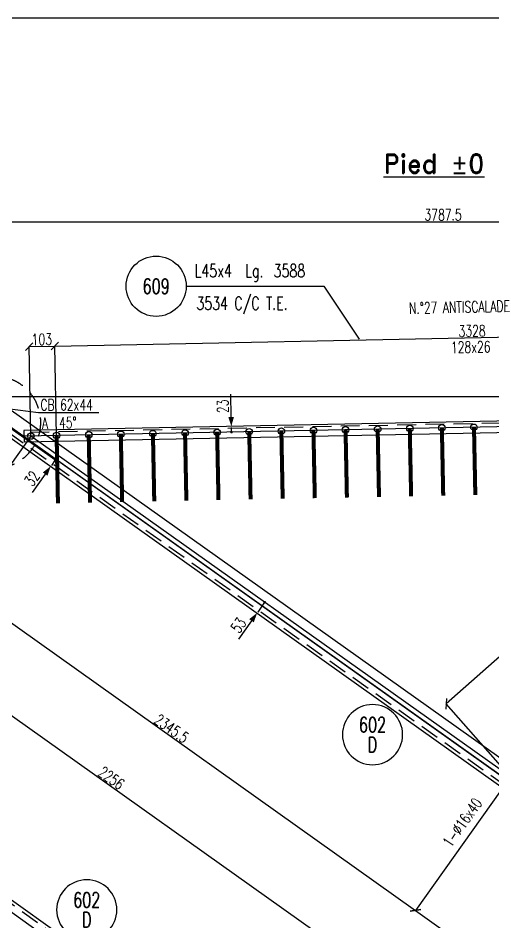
# Model space of a CAD drawing. Extents: x 45791 to 57956, y -56371 to -47761.
# Drawn here: x 48387 to 50280, y -51365 to -47761 of the extents above; entities that cross this region are included whole.
import ezdxf
from ezdxf.enums import TextEntityAlignment as Align

# ---------------------------------------------------------------- set-up
doc = ezdxf.new("R2010")
doc.units = 0
doc.header["$LTSCALE"] = 150
doc.header["$MEASUREMENT"] = 0
doc.linetypes.add('DASHED', pattern=[0.75, 0.5, -0.25])
doc.layers.get('0').update_dxf_attribs({"linetype": 'CONTINUOUS'})
for name, color, linetype in [('ASSI', 3, 'CONTINUOUS'), ('BOLLINI_1', 7, 'CONTINUOUS'), ('BOLLINI_5', 7, 'CONTINUOUS'), ('FORI', 2, 'CONTINUOUS'), ('LINEA_ANG', 2, 'CONTINUOUS'), ('LS', 7, 'CONTINUOUS'), ('QT_MAL', 7, 'CONTINUOUS'), ('QT_MPR', 7, 'CONTINUOUS'), ('TRAT-Y', 7, 'DASHED')]:
    doc.layers.add(name, color=color, linetype=linetype)
doc.styles.add('QUOTE', font='ROMANS8.SHX', dxfattribs={"width": 0.7})
doc.styles.add('RD', font='ROMAND8.SHX', dxfattribs={"width": 0.7})
doc.styles.add('RQL', font='ROMANS8.SHX', dxfattribs={"width": 0.7})
doc.styles.add('RS', font='ROMANS8.shx', dxfattribs={"width": 0.7})
doc.styles.get("Standard").update_dxf_attribs({"font": 'ROMANS8.SHX', "width": 0.7})
doc.dimstyles.new('FRECCE1', dxfattribs={"dimtxt": 45, "dimasz": 5, "dimexe": 0, "dimexo": 0, "dimgap": 1, "dimtad": 1, "dimdec": 0, "dimzin": 0, "dimdsep": 46, "dimtxsty": 'RS', "dimblk1": 'QUOTP', "dimblk2": 'QUOTF', "dimsah": 1, "dimcen": 0, "dimclrd": 2, "dimclre": 2, "dimclrt": 7, "dimadec": 0, "dimazin": 0, "dimtfac": 1, "dimtdec": 0, "dimtix": 1, "dimtmove": 2, "dimatfit": 3, "dimldrblk": 'QUOTP', "dimfxl": 1, "dimtolj": 1, "dimtzin": 0, "dimarcsym": 0})
doc.dimstyles.new('TRATTO', dxfattribs={"dimscale": 0, "dimtxt": 45, "dimasz": 30, "dimexe": 0, "dimexo": 0, "dimgap": 5, "dimtad": 1, "dimrnd": 0.5, "dimdsep": 46, "dimtxsty": 'RS', "dimblk1": 'OBLIQUE', "dimblk2": 'OBLIQUE', "dimsah": 1, "dimcen": 0.09, "dimclrd": 2, "dimclre": 2, "dimclrt": 7, "dimadec": 0, "dimazin": 0, "dimtfac": 1, "dimtix": 1, "dimtmove": 2, "dimatfit": 3, "dimfxl": 1, "dimtolj": 1, "dimtzin": 0, "dimarcsym": 0})

# ---------------------------------------------------------------- blocks, each defined once
blk = doc.blocks.new('ASSE98')
blk.add_line((0, 0), (1, 0))
at = {"color": 7, "flags": 1}
for tag, p in [('LAV1', (3.07431, 6.82847)), ('LAV2', (3.07431, 6.49513)), ('LAV3', (3.07431, 6.1618)), ('LAV4', (3.07431, 5.82847)), ('LAV5', (3.07431, 5.49513)), ('LAV6', (3.07431, 5.1618)), ('LAV7', (3.07431, 4.82847)), ('LAV8', (3.07431, 4.49513)), ('LAV9', (3.07431, 4.1618)), ('LAV10', (3.07431, 3.82847))]:
    blk.add_attdef(tag, p, '', height=0.2, dxfattribs=at)
at = {"color": 7, "style": 'QUOTE', "width": 0.5, "flags": 1}
for tag, p in [('TI', (1.38308, 6.82731)), ('DI_S', (1.38308, 6.42178)), ('D_S', (1.38308, 6.02092)), ('E_S', (1.38308, 5.68065)), ('NFORI', (1.36454, 5.29792)), ('ALAR', (1.36349, 4.93246)), ('FAM', (1.3775, 4.54645)), ('ALA', (1.38308, 4.19257)), ('DISP2', (1.38308, 3.84971)), ('DISP1', (1.38308, 3.50686)), ('PINZAF', (1.38308, 3.164)), ('PINZAI', (1.38308, 2.82114)), ('TRP', (1.38308, 2.47829)), ('NP', (1.38308, 2.13543)), ('SV', (1.38308, 1.79257)), ('PESO', (1.38308, 1.44971)), ('QUA', (1.38308, 1.10686)), ('LUN', (1.38308, 0.764)), ('PROF', (1.38308, 0.42114)), ('POS', (1.38308, 0.07829))]:
    blk.add_attdef(tag, p, '', height=0.2, dxfattribs=at)
blk = doc.blocks.new('_OBLIQUE')
at = {"color": 0, "linetype": 'ByBlock'}
blk.add_line((-0.5, -0.5), (0.5, 0.5), dxfattribs=at)
blk = doc.blocks.new('*D44')
at = {"layer": 'QT_MPR', "color": 2, "lineweight": -2, "transparency": 16777216}
for p, q in [((48438.4, -49427.9), (48059.9, -49960)), ((48059.9, -49960), (49971.6, -51319.4)), ((50350, -50787.2), (49971.6, -51319.4))]:
    blk.add_line(p, q, dxfattribs=at)
at = {"layer": 'QT_MPR', "color": 2, "lineweight": -2, "transparency": 16777216, "xscale": 30, "yscale": 30, "zscale": 30}
for p, rotation in [((48059.9, -49960), 144.5837768006198), ((49971.6, -51319.4), 324.5837768006198)]:
    blk.add_blockref('_OBLIQUE', p, dxfattribs=dict(at, rotation=rotation))
at = {"layer": 'QT_MPR', "color": 7, "transparency": 16777216, "insert": (48999.1, -50594.1), "char_height": 45, "attachment_point": 5, "rotation": 324.5838, "style": 'RS'}
blk.add_mtext('\\A1;2345.5', dxfattribs=at)
blk = doc.blocks.new('*D45')
at = {"layer": 'QT_MPR', "color": 2, "lineweight": -2, "transparency": 16777216}
for p, q in [((50350, -50787.2), (49971.6, -51319.4)), ((49971.6, -51319.4), (51856.8, -52659.9)), ((52224.8, -52142.4), (51856.8, -52659.9))]:
    blk.add_line(p, q, dxfattribs=at)
at = {"layer": 'QT_MPR', "color": 2, "lineweight": -2, "transparency": 16777216, "xscale": 30, "yscale": 30, "zscale": 30}
for p, rotation in [((49971.6, -51319.4), 144.5837768006198), ((51856.8, -52659.9), 324.5837768006198)]:
    blk.add_blockref('_OBLIQUE', p, dxfattribs=dict(at, rotation=rotation))
at = {"layer": 'QT_MPR', "color": 7, "transparency": 16777216, "insert": (50930.1, -51967.3), "char_height": 45, "attachment_point": 5, "rotation": 324.5838, "style": 'RS'}
blk.add_mtext('\\A1;2313.5', dxfattribs=at)
blk = doc.blocks.new('QUOTP')
at = {"layer": 'ASSI', "color": 2, "const_width": 1.07}
blk.add_lwpolyline([(-0.53, 0, 1), (0.53, 0, 1)], format="xyb", close=True, dxfattribs=at)
blk = doc.blocks.new('QUOTF')
at = {"layer": 'LS', "color": 2}
blk.add_line((7.5, 0), (25.5, 0), dxfattribs=at)
blk.add_solid([(7.5, 2.25), (0, 0), (7.5, -2.25)], dxfattribs=at)
blk = doc.blocks.new('*D128')
at = {"layer": 'QT_MAL', "color": 2, "lineweight": -2, "transparency": 16777216}
blk.add_line((48532.5, -49526.9), (48519.8, -49544.7), dxfattribs=at)
at = {"layer": 'QT_MAL', "color": 2, "lineweight": -2, "transparency": 16777216, "xscale": 5, "yscale": 5, "zscale": 5}
for name, p, rotation in [('QUOTP', (48535.4, -49522.8), 54.58377680061978), ('QUOTF', (48516.9, -49548.8), 234.5837768006197)]:
    blk.add_blockref(name, p, dxfattribs=dict(at, rotation=rotation))
at = {"layer": 'QT_MAL', "color": 7, "transparency": 16777216, "insert": (48442.4, -49597.1), "char_height": 45, "attachment_point": 5, "rotation": 54.5838, "style": 'RS'}
blk.add_mtext('\\A1;32', dxfattribs=at)
blk = doc.blocks.new('*D129')
at = {"layer": 'QT_MAL', "color": 2, "lineweight": -2, "transparency": 16777216}
blk.add_line((49367.4, -50094.6), (49342.5, -50129.7), dxfattribs=at)
at = {"layer": 'QT_MAL', "color": 2, "lineweight": -2, "transparency": 16777216, "xscale": 5, "yscale": 5, "zscale": 5}
for name, p, rotation in [('QUOTP', (49370.3, -50090.5), 54.58377680061978), ('QUOTF', (49339.6, -50133.7), 234.5837768006197)]:
    blk.add_blockref(name, p, dxfattribs=dict(at, rotation=rotation))
at = {"layer": 'QT_MAL', "color": 7, "transparency": 16777216, "insert": (49266, -50182.4), "char_height": 45, "attachment_point": 5, "rotation": 54.5838, "style": 'RS'}
blk.add_mtext('\\A1;53', dxfattribs=at)
blk = doc.blocks.new('*D50')
at = {"layer": 'QT_MPR', "color": 2, "lineweight": -2, "transparency": 16777216}
for p in [(48187.5, -48573.4), (51975.1, -49271.5)]:
    blk.add_line(p, (51975.1, -48573.4), dxfattribs=at)
at = {"layer": 'QT_MPR', "color": 2, "lineweight": -2, "transparency": 16777216, "xscale": 30, "yscale": 30, "zscale": 30, "rotation": 180}
blk.add_blockref('_OBLIQUE', (48187.5, -48573.4), dxfattribs=at)
at = {"layer": 'QT_MPR', "color": 2, "lineweight": -2, "transparency": 16777216, "xscale": 30, "yscale": 30, "zscale": 30}
blk.add_blockref('_OBLIQUE', (51975.1, -48573.4), dxfattribs=at)
at = {"layer": 'QT_MPR', "color": 7, "transparency": 16777216, "insert": (50081.3, -48545.9), "char_height": 45, "attachment_point": 5, "style": 'RS'}
blk.add_mtext('\\A1;3787.5', dxfattribs=at)
blk = doc.blocks.new('*D56')
at = {"layer": 'QT_MPR', "color": 2, "lineweight": -2, "transparency": 16777216}
for p, q in [((47551.9, -50752.2), (47922.8, -50230.6)), ((47922.8, -50230.6), (49761.1, -51537.8)), ((49390.2, -52059.4), (49761.1, -51537.8))]:
    blk.add_line(p, q, dxfattribs=at)
at = {"layer": 'QT_MPR', "color": 2, "lineweight": -2, "transparency": 16777216, "xscale": 30, "yscale": 30, "zscale": 30}
for p, rotation in [((47922.8, -50230.6), 144.5837768006198), ((49761.1, -51537.8), 324.5837768006198)]:
    blk.add_blockref('_OBLIQUE', p, dxfattribs=dict(at, rotation=rotation))
at = {"layer": 'QT_MPR', "color": 7, "transparency": 16777216, "insert": (48759.2, -50791.6), "char_height": 45, "attachment_point": 5, "rotation": 324.5838, "style": 'RS'}
blk.add_mtext('\\A1;2256', dxfattribs=at)
blk = doc.blocks.new('YYY')
blk.add_circle((0, 0), 8)
at = {"color": 3, "style": 'RQL', "width": 0.7}
for tag, p in [('POS3', (0, 0.65)), ('POS2', (0, -4.63))]:
    blk.add_attdef(tag, text='', height=4, dxfattribs=at).set_placement(p, align=Align.CENTER)
at = {"style": 'RQL', "width": 0.7, "flags": 1}
blk.add_attdef('TIPO', text='', height=3, dxfattribs=at).set_placement((0, 0), align=Align.MIDDLE_CENTER)
blk = doc.blocks.new('bull')
at = {"style": 'RS', "width": 0.7, "flags": 1}
for tag, p in [('NN', (-12.25, 0)), ('DIAMETRO', (0, -4.86)), ('SERRAGGIO', (0, -9.71)), ('LUNGHEZZA', (0, -14.57)), ('NB', (0, -19.43)), ('TIPO', (0, -24.12)), ('EL', (-0.14, -29))]:
    blk.add_attdef(tag, p, '', height=3, dxfattribs=at)
at = {"style": 'RS', "width": 0.7}
blk.add_attdef('BULLONE', (0, 0), '', height=3, dxfattribs=at)
blk = doc.blocks.new('16')
blk.add_circle((0, 0), 1)
blk = doc.blocks.new('*D94')
at = {"layer": 'LS', "color": 2, "lineweight": -2, "transparency": 16777216}
for p, q in [((48362.5, -49396.5), (47994.7, -49913.7)), ((48438.4, -49427.9), (48059.9, -49960)), ((48059.9, -49960), (47994.7, -49913.7))]:
    blk.add_line(p, q, dxfattribs=at)
at = {"layer": 'LS', "color": 2, "lineweight": -2, "transparency": 16777216, "xscale": 30, "yscale": 30, "zscale": 30}
for p, rotation in [((47994.7, -49913.7), 144.5837768006198), ((48059.9, -49960), 324.5837768006198)]:
    blk.add_blockref('_OBLIQUE', p, dxfattribs=dict(at, rotation=rotation))
at = {"layer": 'LS', "color": 7, "transparency": 16777216, "insert": (48043.3, -49914.4), "char_height": 45, "attachment_point": 5, "rotation": 324.5838, "style": 'RS'}
blk.add_mtext('\\A1;80', dxfattribs=at)
blk = doc.blocks.new('*D95')
at = {"layer": 'QT_MPR', "color": 2, "lineweight": -2, "transparency": 16777216}
for p, q in [((48431.3, -49070.9), (48533.8, -49068.9)), ((48438.4, -49427.9), (48431.3, -49070.9)), ((48540.8, -49425.8), (48533.8, -49068.9))]:
    blk.add_line(p, q, dxfattribs=at)
at = {"layer": 'QT_MPR', "color": 2, "lineweight": -2, "transparency": 16777216, "xscale": 30, "yscale": 30, "zscale": 30}
for p, rotation in [((48431.3, -49070.9), 181.1336137852186), ((48533.8, -49068.9), 1.133613785218589)]:
    blk.add_blockref('_OBLIQUE', p, dxfattribs=dict(at, rotation=rotation))
at = {"layer": 'QT_MPR', "color": 7, "transparency": 16777216, "insert": (48482, -49042.4), "char_height": 45, "attachment_point": 5, "rotation": 1.1336, "style": 'RS'}
blk.add_mtext('\\A1;103', dxfattribs=at)
blk = doc.blocks.new('*D96')
at = {"layer": 'QT_MPR', "color": 2, "lineweight": -2, "transparency": 16777216}
for p, q in [((48533.8, -49068.9), (51861.1, -49003.1)), ((51868.2, -49360), (51861.1, -49003.1)), ((48540.8, -49425.8), (48533.8, -49068.9))]:
    blk.add_line(p, q, dxfattribs=at)
at = {"layer": 'QT_MPR', "color": 2, "lineweight": -2, "transparency": 16777216, "xscale": 30, "yscale": 30, "zscale": 30}
for p, rotation in [((51861.1, -49003.1), 1.133613785218589), ((48533.8, -49068.9), 181.1336137852186)]:
    blk.add_blockref('_OBLIQUE', p, dxfattribs=dict(at, rotation=rotation))
at = {"layer": 'QT_MPR', "color": 7, "transparency": 16777216, "insert": (50191.6, -49073.1), "char_height": 45, "attachment_point": 5, "rotation": 1.1336, "style": 'RS'}
blk.add_mtext('\\A1;128x26', dxfattribs=at)
blk = doc.blocks.new('*D97')
at = {"layer": 'QT_MPR', "color": 2, "lineweight": -2, "transparency": 16777216}
for p, q in [((48533.8, -49068.9), (51861.1, -49003.1)), ((51868.2, -49360), (51861.1, -49003.1)), ((48540.8, -49425.8), (48533.8, -49068.9))]:
    blk.add_line(p, q, dxfattribs=at)
at = {"layer": 'QT_MPR', "color": 2, "lineweight": -2, "transparency": 16777216, "xscale": 30, "yscale": 30, "zscale": 30}
for p, rotation in [((51861.1, -49003.1), 1.133613785218589), ((48533.8, -49068.9), 181.1336137852186)]:
    blk.add_blockref('_OBLIQUE', p, dxfattribs=dict(at, rotation=rotation))
at = {"layer": 'QT_MPR', "color": 7, "transparency": 16777216, "insert": (50196.9, -49008.5), "char_height": 45, "attachment_point": 5, "rotation": 1.1336, "style": 'RS'}
blk.add_mtext('\\A1;3328', dxfattribs=at)
blk = doc.blocks.new('xxx')
blk.add_circle((0, 0), 8)
at = {"color": 3, "style": 'RQL', "width": 0.7}
blk.add_attdef('POS', text='', height=4, dxfattribs=at).set_placement((0, 0), align=Align.MIDDLE)
at = {"color": 3, "style": 'RQL', "width": 0.7, "flags": 1}
blk.add_attdef('POS1', (-0.39, -5.42), '', height=2, dxfattribs=at)
at = {"style": 'RQL', "width": 0.7, "flags": 1}
blk.add_attdef('TIPO', (-0.39, -8.66), '', height=2, dxfattribs=at)
blk = doc.blocks.new('*D142')
at = {"layer": 'QT_MAL', "color": 2, "lineweight": -2, "transparency": 16777216}
blk.add_line((49237.7, -49407), (49237.4, -49394), dxfattribs=at)
at = {"layer": 'QT_MAL', "color": 2, "lineweight": -2, "transparency": 16777216, "xscale": 5, "yscale": 5, "zscale": 5}
for name, p, rotation in [('QUOTF', (49237.3, -49389), 91.13361378521857), ('QUOTP', (49237.8, -49412), 271.1336137852186)]:
    blk.add_blockref(name, p, dxfattribs=dict(at, rotation=rotation))
at = {"layer": 'QT_MAL', "color": 7, "transparency": 16777216, "insert": (49203.3, -49309.3), "char_height": 45, "attachment_point": 5, "rotation": 91.1336, "style": 'RS'}
blk.add_mtext('\\A1;23', dxfattribs=at)
blk = doc.blocks.new('*D154')
at = {"layer": 'QT_MPR', "color": 2, "lineweight": -2, "transparency": 16777216}
for p, q in [((50903.5, -49781.4), (50093.1, -50495.8)), ((51160.4, -50072.8), (50903.5, -49781.4)), ((50350, -50787.2), (50093.1, -50495.8))]:
    blk.add_line(p, q, dxfattribs=at)
at = {"layer": 'QT_MPR', "color": 2, "lineweight": -2, "transparency": 16777216, "xscale": 30, "yscale": 30, "zscale": 30}
for p, rotation in [((50903.5, -49781.4), 41.39876634934849), ((50093.1, -50495.8), 221.3987663493485)]:
    blk.add_blockref('_OBLIQUE', p, dxfattribs=dict(at, rotation=rotation))
at = {"layer": 'QT_MPR', "color": 7, "transparency": 16777216, "insert": (50480.1, -50118), "char_height": 45, "attachment_point": 5, "rotation": 41.3988, "style": 'RS'}
blk.add_mtext('\\A1;1081', dxfattribs=at)

msp = doc.modelspace()

# ---------------------------------------------------------------- linework, layer by layer
at = {"layer": 'LINEA_ANG'}
for p, q in [((52292.502, -52123.094), (48349.708, -49319.415)), ((51997.839, -49334.42), (48410.541, -49405.405)), ((48247.024, -49356.832), (52275.39, -52221.359)), ((48410.541, -49405.405), (48411.432, -49450.397)), ((48411.432, -49450.397), (51998.729, -49379.412)), ((51406.122, -53443.805), (47377.756, -50579.277))]:
    msp.add_line(p, q, dxfattribs=at)
at = {"layer": 'LS', "color": 6}
for p, q in [((49057.621, -48830.654), (49606.465, -48830.654)), ((49606.465, -48830.654), (49747.4, -49042.042)), ((52015.473, -49271.539), (48187.473, -49271.539)), ((52450.473, -52302.913), (48187.473, -49271.539)), ((48468.583, -49334.836), (48344.637, -49318.731)), ((48709.423, -49334.836), (48468.583, -49334.836)), ((48287.473, -49346.539), (48546.565, -49530.777)), ((50350.034, -50787.226), (48438.366, -49427.859)), ((49463.545, -52111.541), (47354.576, -50611.876))]:
    msp.add_line(p, q, dxfattribs=at)
at = {"layer": 'LS', "color": 8}
msp.add_lwpolyline([(45791.092, -47761.325), (45791.092, -56371.325), (55331.092, -56371.325), (55331.092, -55171.325), (57956.092, -55171.325), (57956.092, -47761.325), (45791.092, -47761.325)], close=True, dxfattribs=at)
at = {"layer": 'LS', "color": 6, "const_width": 16}
for points in [[(49052.745, -49415.702), (49058.087, -49685.649)], [(49308.695, -49410.637), (49314.037, -49680.585)], [(49564.645, -49405.573), (49569.987, -49675.52)], [(49820.595, -49400.508), (49825.937, -49670.455)], [(50076.545, -49395.443), (50081.887, -49665.39)], [(48540.846, -49425.832), (48546.187, -49695.779)], [(48796.796, -49420.767), (48802.137, -49690.714)]]:
    msp.add_lwpolyline(points, dxfattribs=at)
at = {"layer": 'LS', "color": 2, "linetype": 'DASHED', "const_width": 16}
for points in [[(49180.72, -49413.17), (49186.062, -49683.117)], [(49436.67, -49408.105), (49442.012, -49678.052)], [(49692.62, -49403.04), (49697.962, -49672.987)], [(49948.57, -49397.976), (49953.912, -49667.923)], [(50204.52, -49392.911), (50209.862, -49662.858)], [(48668.821, -49423.299), (48674.162, -49693.246)], [(48924.771, -49418.234), (48930.112, -49688.182)]]:
    msp.add_lwpolyline(points, dxfattribs=at)
at = {"layer": 'TRAT-Y'}
for p, q in [((48254.558, -49346.237), (52282.923, -52210.765)), ((51998.007, -49342.919), (48410.71, -49413.904)), ((51398.588, -53454.4), (47370.222, -50589.872))]:
    msp.add_line(p, q, dxfattribs=at)
msp.add_arc((48294.681, -49372.875), 182.988, 271.858557, 222.588472, dxfattribs=at)

# ---------------------------------------------------------------- block references
at = {"layer": 'ASSI'}
ref = msp.add_blockref('ASSE98', (51998.294, -49357.416), dxfattribs=dict(at, xscale=3588, rotation=181.1336137852186))
ref.add_attrib('PROF', 'L45x4', (49091.285, -48794.865), dxfattribs={"layer": '0', "color": 2, "height": 52.5, "style": 'QUOTE', "width": 0.7})
ref.add_attrib('LUN', '3588', (49405.742, -48794.865), dxfattribs={"layer": '0', "color": 2, "height": 52.5, "style": 'QUOTE', "width": 0.7})
ref.add_attrib('PESO', '3534 C/C T.E.', (49098.091, -48924.82), dxfattribs={"layer": '0', "color": 2, "height": 52.5, "style": 'QUOTE', "width": 0.7})
ref.add_attrib('SV', 'Lg.', (49292.824, -48794.865), dxfattribs={"layer": '0', "color": 2, "height": 52.5, "style": 'QUOTE', "width": 0.7})
ref.add_attrib('LAV1', 'A  45%%d', (48483.231, -49399.081), dxfattribs={"layer": '0', "color": 254, "height": 45, "rotation": 1.133614, "width": 0.7})
ref.add_attrib('LAV2', 'A  45%%d', (51711.661, -49330.383), dxfattribs={"layer": '0', "color": 254, "height": 45, "rotation": 1.133614, "width": 0.7})
ref = msp.add_blockref('ASSE98', (48267.307, -49328.308), dxfattribs=dict(at, xscale=4943, rotation=324.5837768006197))
ref.add_attrib('LAV1', 'CB 62x44', (48476.184, -49325.889), dxfattribs={"layer": '0', "color": 7, "height": 45, "width": 0.7})
at = {"layer": 'ASSI', "xscale": 4943, "zscale": 4943, "rotation": 144.5837768006197}
msp.add_blockref('ASSE98', (51406.122, -53443.805), dxfattribs=at)
at = {"layer": 'BOLLINI_1', "xscale": 14.99850000000172, "yscale": 14.99850000000172, "zscale": 14.99850000000172}
msp.add_blockref('xxx', (48937.633, -48830.654), dxfattribs=at).add_auto_attribs({'POS': '609'})
at = {"layer": 'BOLLINI_5'}
ref = msp.add_blockref('YYY', (49800.046, -50618.601), dxfattribs=dict(at, xscale=-14.99978124361964, yscale=14.99978124357598, zscale=14.99978124359379))
ref.add_attrib('POS3', '602', dxfattribs={"layer": '0', "color": 3, "height": 59.9991, "style": 'RQL', "width": 0.7}).set_placement((49800.046, -50608.897), align=Align.CENTER)
ref.add_attrib('POS2', 'D', dxfattribs={"layer": '0', "color": 3, "height": 59.999, "style": 'RQL', "width": 0.7}).set_placement((49800.046, -50688.057), align=Align.CENTER)
ref = msp.add_blockref('YYY', (48660.995, -51316.955), dxfattribs=dict(at, xscale=-14.99978124361964, yscale=14.99978124357598, zscale=14.99978124359379))
ref.add_attrib('POS3', '602', dxfattribs={"layer": '0', "color": 3, "height": 59.9991, "style": 'RQL', "width": 0.7}).set_placement((48660.995, -51307.25), align=Align.CENTER)
ref.add_attrib('POS2', 'D', dxfattribs={"layer": '0', "color": 3, "height": 59.999, "style": 'RQL', "width": 0.7}).set_placement((48660.995, -51386.41), align=Align.CENTER)
at = {"layer": 'FORI', "xscale": 13, "yscale": 13, "zscale": 13, "rotation": 359.7662477969999}
for p in [(48796.796, -49420.767), (48924.771, -49418.234), (49052.745, -49415.702), (49180.72, -49413.17), (49308.695, -49410.637), (49436.67, -49408.105), (49564.645, -49405.573), (49692.62, -49403.04), (49820.595, -49400.508), (49948.57, -49397.976), (50076.545, -49395.443), (50204.52, -49392.911), (48438.366, -49427.859), (48540.846, -49425.832), (48668.821, -49423.299)]:
    msp.add_blockref('16', p, dxfattribs=at)
at = {"layer": 'LS', "color": 7, "xscale": 15, "yscale": 15, "zscale": 15, "rotation": 54.58377680061752}
msp.add_blockref('bull', (50112.667, -51071.476), dxfattribs=at).add_auto_attribs({'BULLONE': '1-%%c16x40                '})

# ---------------------------------------------------------------- texts
at = {"layer": 'LS', "color": 3, "style": 'RD'}
msp.add_text('%%UPied %%P0', height=75, dxfattribs=at).set_placement((50045.003, -48341.961), align=Align.MIDDLE)
at = {"layer": 'QT_MPR', "color": 7, "style": 'RS', "width": 0.7}
msp.add_text('N.°27 ANTISCALADE', height=45, rotation=1.268927, dxfattribs=at).set_placement((49946.008, -48940.664))

# ---------------------------------------------------------------- dimensions: what is measured, and where the dimension line sits
at = {"layer": 'LS', "color": 6}
dim = msp.add_linear_dim(base=(47994.747, -49913.67), p1=(48438.366, -49427.859), p2=(48362.473, -49396.539), angle=324.583777, dimstyle='TRATTO', override={"dimscale": 1}, dxfattribs=at)
dim.commit()
dim.dimension.update_dxf_attribs({"geometry": '*D94', "text_midpoint": (48043.282, -49914.439)})
at = {"layer": 'QT_MAL', "color": 7}
dim = msp.add_linear_dim(base=(49237.323, -49389.045), p1=(49237.778, -49412.041), p2=(49237.323, -49389.045), angle=91.133614, text='23', dimstyle='FRECCE1', dxfattribs=at)
dim.commit()
dim.dimension.update_dxf_attribs({"geometry": '*D142', "text_midpoint": (49203.338, -49309.272), "dimtype": 160})
at = {"layer": 'QT_MAL'}
for base, p1, p2, text, picture, middle in [((48516.936, -49548.763), (48535.381, -49522.824), (48516.936, -49548.763), '32', '*D128', (48442.422, -49597.077)), ((49339.57, -50133.729), (49370.284, -50090.536), (49339.57, -50133.729), '53', '*D129', (49265.979, -50182.364))]:
    dim = msp.add_linear_dim(base=base, p1=p1, p2=p2, angle=54.583777, text=text, dimstyle='FRECCE1', dxfattribs=at)
    dim.commit()
    dim.dimension.update_dxf_attribs({"geometry": picture, "text_midpoint": middle, "dimtype": 160})
at = {"layer": 'QT_MPR'}
dim = msp.add_linear_dim(base=(51975.064, -48573.353), p1=(48187.473, -48573.353), p2=(51975.064, -49271.539), dimstyle='TRATTO', override={"dimscale": 1}, dxfattribs=at)
dim.commit()
dim.dimension.update_dxf_attribs({"geometry": '*D50', "text_midpoint": (50081.268, -48545.853)})
for base, p1, p2, angle, text, picture, middle in [((48533.783, -49068.897), (48438.366, -49427.859), (48540.846, -49425.832), 1.133614, '103', '*D95', (48481.999, -49042.417)), ((51861.127, -49003.056), (48540.846, -49425.832), (51868.19, -49359.99), 1.133614, '3328', '*D97', (50196.911, -49008.482)), ((51861.127, -49003.056), (48540.846, -49425.832), (51868.19, -49359.99), 1.133614, '128x26', '*D96', (50191.604, -49073.148)), ((49971.613, -51319.397), (48438.366, -49427.859), (50350.034, -50787.226), 324.583777, '2345.5', '*D44', (48999.117, -50594.122)), ((50093.108, -50495.788), (51160.414, -50072.811), (50350.034, -50787.226), 41.398766, '1081', '*D154', (50480.112, -50117.952)), ((49761.086, -51537.808), (47551.877, -50752.175), (49390.198, -52059.385), 324.583777, '2256', '*D56', (48759.211, -50791.642)), ((51856.814, -52659.943), (50350.034, -50787.226), (52224.804, -52142.441), 324.583777, '2313.5', '*D45', (50930.15, -51967.259))]:
    dim = msp.add_linear_dim(base=base, p1=p1, p2=p2, angle=angle, text=text, dimstyle='TRATTO', override={"dimscale": 1}, dxfattribs=at)
    dim.commit()
    dim.dimension.update_dxf_attribs({"geometry": picture, "text_midpoint": middle, "dimtype": 160})

doc.saveas('drawing.dxf')
